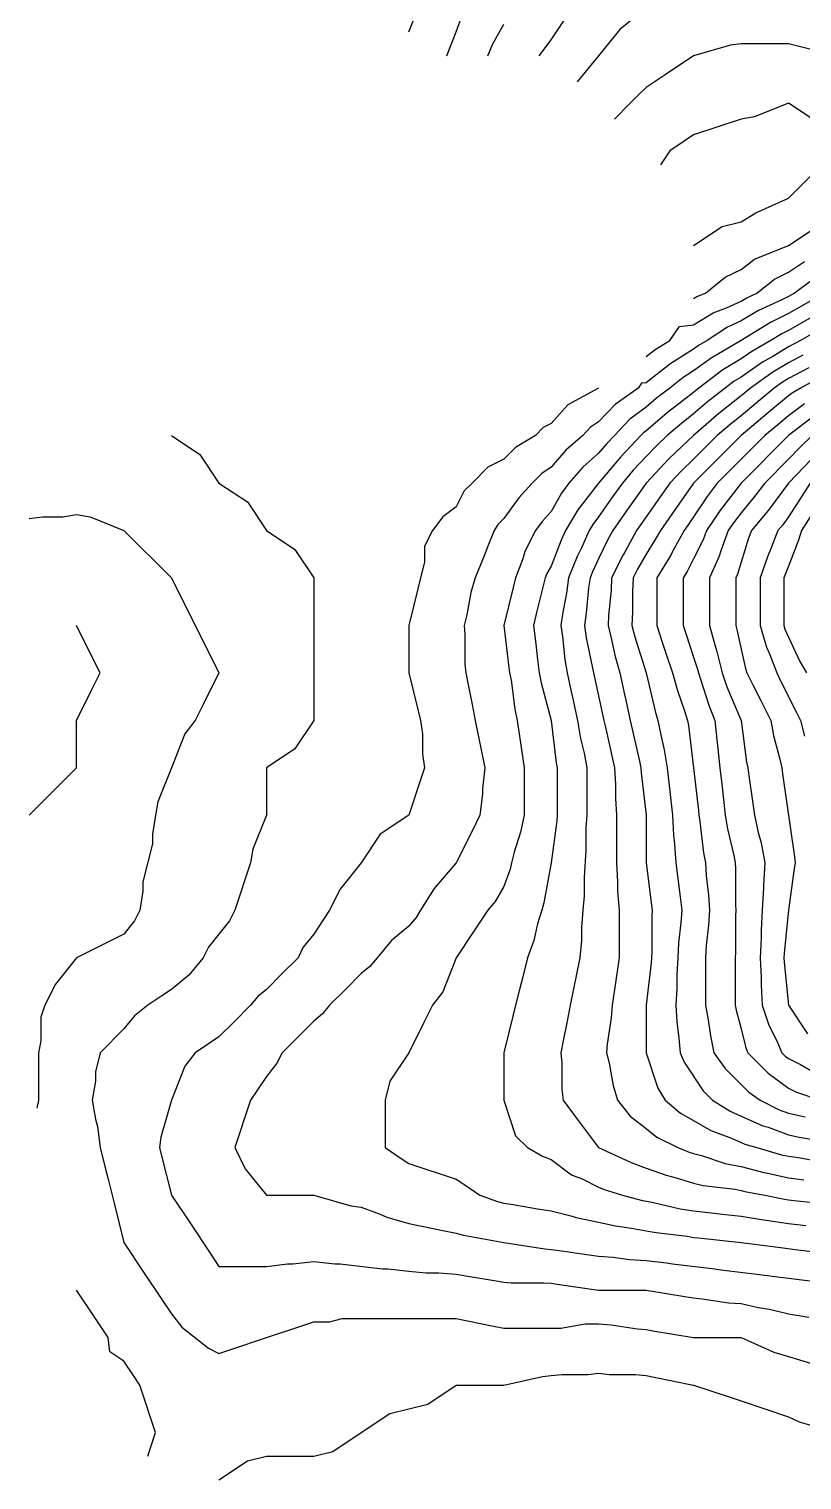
# Model space of a CAD drawing. Header units: inches. Extents: x 794995 to 811195, y 2485918 to 2508058.
# Drawn here: x 800725 to 801214, y 2500468 to 2501385 of the extents above; entities that cross this region are included whole.
import ezdxf

# ---------------------------------------------------------------- set-up
doc = ezdxf.new("R2010")
doc.units = ezdxf.units.IN
doc.header["$MEASUREMENT"] = 0
doc.layers.add('contour', color=7, linetype='Continuous')

msp = doc.modelspace()

# ---------------------------------------------------------------- linework, layer by layer
at = {"layer": 'contour'}
for points in [[(800965.16, 2501383.36), (800969.44, 2501394.08)], [(800989.16, 2501368.36), (800990.87, 2501372.65), (800995.16, 2501383.36), (800999.16, 2501394.36)], [(801115.16, 2501398.36), (801098.49, 2501385.03), (801085.16, 2501368.36), (801071.66, 2501351.86)], [(801015.16, 2501368.36), (801018.1, 2501375.42), (801025.16, 2501388.36)], [(801047.66, 2501368.36), (801050.87, 2501372.65), (801055.16, 2501378.36), (801063.16, 2501390.36)], [(801235.16, 2501368.36), (801205.16, 2501375.86), (801175.16, 2501375.86), (801168.49, 2501375.03), (801145.16, 2501368.36), (801127.16, 2501356.36), (801115.16, 2501348.36), (801110.16, 2501343.36), (801105.16, 2501338.36), (801095.16, 2501328.36)], [(801145.16, 2501248.36), (801163.16, 2501260.36), (801175.16, 2501263.36), (801184.39, 2501269.13), (801205.16, 2501278.36), (801235.16, 2501308.36), (801223.16, 2501326.36), (801205.16, 2501338.36), (801183.73, 2501329.79), (801175.16, 2501328.36), (801145.16, 2501318.36), (801139.16, 2501314.36), (801130.16, 2501308.36), (801124.16, 2501299.36)], [(801145.16, 2501215.03), (801147.23, 2501216.29), (801152.66, 2501218.36), (801165.16, 2501228.36), (801175.16, 2501233.36), (801183.73, 2501239.79), (801205.16, 2501248.36), (801223.16, 2501260.36)], [(801115.16, 2501178.36), (801120.78, 2501182.74), (801130.16, 2501188.36), (801136.16, 2501197.36), (801145.16, 2501198.36), (801157.57, 2501205.95), (801165.93, 2501209.13), (801175.16, 2501213.36), (801178.32, 2501215.2), (801185.16, 2501218.36), (801196.27, 2501227.25), (801205.16, 2501231.69), (801215.16, 2501238.36)], [(801224.11, 2501229.41), (801208.91, 2501218.36), (801205.16, 2501216.22), (801200.87, 2501214.08), (801186.21, 2501207.31), (801175.16, 2501200.86), (801166.59, 2501196.93), (801153.73, 2501188.36), (801148.32, 2501185.2), (801145.16, 2501182.91), (801130.16, 2501173.36), (801115.16, 2501161.69), (801112.16, 2501161.36), (801110.16, 2501158.36), (801095.5, 2501148.02), (801085.16, 2501136.93), (801079.94, 2501133.58), (801075.16, 2501128.36), (801064.39, 2501119.13), (801055.16, 2501108.36), (801049.16, 2501104.36), (801043.16, 2501098.36), (801034.63, 2501088.89), (801025.16, 2501075.86), (801021.41, 2501072.11), (801019.16, 2501068.36), (801015.16, 2501058.36), (801012.3, 2501051.22), (801007.16, 2501038.36), (801004.39, 2501029.13), (801001.83, 2501015.03), (801000.16, 2501008.36), (801000.61, 2501002.91), (801000.61, 2500983.82), (801001.16, 2500978.36), (801002.66, 2500970.86), (801005.16, 2500958.36), (801007.16, 2500948.36), (801013.16, 2500918.36), (801011.83, 2500905.03), (801011.83, 2500901.69), (801010.16, 2500888.36), (801005.16, 2500878.36), (800995.16, 2500858.36), (800981.31, 2500842.21), (800972.66, 2500828.36), (800969.77, 2500823.75), (800965.16, 2500818.36), (800954.25, 2500809.27), (800945.16, 2500798.36), (800940.61, 2500792.91), (800935.16, 2500788.36), (800925.16, 2500778.36), (800915.16, 2500768.36), (800910.61, 2500762.91), (800905.16, 2500758.36), (800895.16, 2500748.36), (800885.16, 2500738.36), (800881.83, 2500731.69), (800875.16, 2500723.36), (800869.16, 2500714.36), (800865.16, 2500708.36), (800855.16, 2500678.36), (800861.83, 2500665.03), (800875.16, 2500648.36), (800905.16, 2500648.36), (800928.49, 2500641.69), (800935.16, 2500640.86), (800947.16, 2500636.36), (800951.31, 2500634.52), (800965.16, 2500630.36), (800987.66, 2500625.86), (800995.16, 2500624.36), (800999.77, 2500622.98), (801025.16, 2500618.36), (801051.16, 2500614.36), (801055.16, 2500614.08), (801060.16, 2500613.36), (801077.66, 2500610.86), (801085.16, 2500609.79), (801094.39, 2500609.13), (801104.57, 2500607.77), (801115.16, 2500607.11), (801128.02, 2500605.5), (801131.83, 2500605.03), (801158.49, 2500601.69), (801162.3, 2500601.22), (801185.16, 2500598.36), (801196.59, 2500596.93), (801205.16, 2500595.86), (801211.83, 2500595.03), (801230.87, 2500592.65)], [(801227.66, 2501218.36), (801213.34, 2501210.18), (801205.16, 2501205.5), (801193.73, 2501199.79), (801175.16, 2501188.36), (801156.21, 2501177.31), (801145.16, 2501169.27), (801138.49, 2501165.03), (801130.16, 2501158.36), (801121.65, 2501151.87), (801115.16, 2501146.36), (801104.87, 2501138.65), (801095.16, 2501128.36), (801090.3, 2501123.22), (801085.16, 2501117.11), (801075.16, 2501108.36), (801066.41, 2501098.36), (801061.59, 2501091.93), (801055.16, 2501080.36), (801049.44, 2501074.08), (801045.16, 2501068.36), (801038.49, 2501055.03), (801037.16, 2501050.36), (801032.66, 2501038.36), (801031.16, 2501032.36), (801025.16, 2501008.36), (801028.49, 2500981.69), (801028.91, 2500978.36), (801029.77, 2500973.75), (801032.22, 2500955.42), (801033.73, 2500948.36), (801035.16, 2500938.36), (801038.02, 2500918.36), (801038.02, 2500888.36), (801035.75, 2500877.77), (801031.83, 2500865.03), (801030.16, 2500858.36), (801029.16, 2500854.36), (801025.16, 2500843.36), (801019.7, 2500833.82), (801015.16, 2500828.36), (801007.16, 2500816.36), (800995.16, 2500798.36), (800986.59, 2500776.93), (800980.16, 2500768.36), (800975.16, 2500758.36), (800965.16, 2500738.36), (800953.16, 2500720.36), (800950.16, 2500708.36), (800950.16, 2500678.36), (800959.16, 2500672.36), (800965.16, 2500668.36), (800995.16, 2500658.36), (801001.16, 2500654.36), (801010.16, 2500648.36), (801021.16, 2500644.36), (801025.16, 2500643.36), (801031.16, 2500642.36), (801046.59, 2500639.79), (801055.16, 2500638.36), (801068.49, 2500635.03), (801071.04, 2500634.24), (801085.16, 2500631.22), (801095.75, 2500628.95), (801105.93, 2500627.59), (801115.16, 2500625.86), (801121.48, 2500624.68), (801141.16, 2500622.36), (801145.16, 2500621.69), (801148.16, 2500621.36), (801175.16, 2500618.36), (801201.83, 2500615.03), (801209.44, 2500614.08), (801228.49, 2500611.69)], [(801235.16, 2501211.93), (801205.16, 2501194.79), (801200.87, 2501192.65), (801193.91, 2501188.36), (801181.98, 2501181.54), (801175.16, 2501176.82), (801163.73, 2501169.79), (801148.49, 2501158.36), (801146.62, 2501156.9), (801145.16, 2501155.63), (801133.16, 2501146.36), (801129.75, 2501143.77), (801115.16, 2501131.36), (801113.45, 2501130.08), (801111.83, 2501128.36), (801098.87, 2501114.65), (801085.16, 2501098.36), (801072.03, 2501081.49), (801064.16, 2501068.36), (801061.37, 2501062.15), (801055.16, 2501045.86), (801052.43, 2501041.09), (801051.41, 2501038.36), (801050.16, 2501033.36), (801046.16, 2501017.36), (801043.91, 2501008.36), (801045.16, 2500998.36), (801046.59, 2500986.93), (801047.66, 2500978.36), (801048.84, 2500972.05), (801055.16, 2500948.36), (801058.32, 2500921.52), (801058.91, 2500918.36), (801058.91, 2500888.36), (801058.69, 2500884.83), (801055.16, 2500858.36), (801050.54, 2500832.98), (801049.16, 2500828.36), (801046.59, 2500819.79), (801044.25, 2500809.27), (801040.16, 2500798.36), (801037.16, 2500786.36), (801035.16, 2500778.36), (801032.66, 2500768.36), (801031.16, 2500762.36), (801025.16, 2500738.36), (801025.16, 2500708.36), (801032.66, 2500685.86), (801040.16, 2500678.36), (801049.7, 2500672.91), (801055.16, 2500670.86), (801068.02, 2500661.22), (801075.16, 2500658.36), (801085.16, 2500653.36), (801088.69, 2500651.89), (801100.16, 2500648.36), (801112, 2500645.2), (801119.77, 2500643.75), (801136.59, 2500639.79), (801145.16, 2500638.36), (801156.41, 2500637.11), (801163.16, 2500636.36), (801175.16, 2500635.03), (801189.44, 2500632.65), (801191.04, 2500632.48), (801205.16, 2500630.36), (801216.07, 2500629.27)], [(801226.98, 2501196.54), (801212.66, 2501188.36), (801205.16, 2501184.36), (801195.16, 2501178.36), (801188.8, 2501174.72), (801175.16, 2501165.28), (801170.87, 2501162.65), (801165.16, 2501158.36), (801153.94, 2501149.58), (801145.16, 2501142), (801137.47, 2501136.05), (801128.49, 2501128.36), (801121.65, 2501121.87), (801115.16, 2501115.03), (801107.05, 2501106.47), (801100.16, 2501098.36), (801093.98, 2501089.54), (801085.16, 2501076.93), (801081.41, 2501072.11), (801079.16, 2501068.36), (801074.25, 2501057.45), (801071.61, 2501051.91), (801066.07, 2501038.36), (801064.76, 2501028.76), (801062.22, 2501015.42), (801061.16, 2501008.36), (801062.22, 2501001.3), (801063.73, 2500986.93), (801065.16, 2500978.36), (801068.02, 2500965.5), (801068.8, 2500962), (801071.83, 2500948.36), (801073.73, 2500936.93), (801075.93, 2500927.59), (801077.66, 2500918.36), (801077.66, 2500888.36), (801077.16, 2500880.36), (801077.16, 2500866.36), (801075.93, 2500849.13), (801075.93, 2500837.59), (801075.16, 2500828.36), (801074.25, 2500817.45), (801074.25, 2500809.27), (801073.16, 2500798.36), (801067.16, 2500768.36), (801065.16, 2500758.36), (801062.66, 2500745.86), (801061.16, 2500738.36), (801061.83, 2500731.69), (801061.83, 2500715.03), (801062.66, 2500708.36), (801072.3, 2500695.5), (801085.16, 2500678.36), (801105.69, 2500668.89), (801115.16, 2500665.5), (801127.79, 2500660.99), (801134.25, 2500659.27), (801145.16, 2500655.86), (801151.16, 2500654.36), (801171.41, 2500652.11), (801175.16, 2500651.36), (801177.56, 2500650.76), (801190.16, 2500648.36), (801202.55, 2500645.75), (801205.16, 2500645.36), (801208.49, 2500645.03), (801229.7, 2500642.91)], [(801214.29, 2501179.23), (801205.16, 2501174.36), (801195.16, 2501168.36), (801181.16, 2501158.36), (801175.16, 2501153.36), (801161.21, 2501142.31), (801145.16, 2501128.36), (801129.75, 2501113.77), (801115.16, 2501098.36), (801102.81, 2501080.71), (801094.16, 2501068.36), (801090.97, 2501062.56), (801085.16, 2501050.36), (801081.29, 2501042.23), (801079.7, 2501038.36), (801078.84, 2501032.05), (801077.33, 2501016.19), (801076.16, 2501008.36), (801077.33, 2501000.54), (801081.16, 2500982.36), (801081.83, 2500978.36), (801088.49, 2500948.36), (801089.44, 2500944.08), (801095.16, 2500918.36), (801095.75, 2500907.77), (801095.75, 2500898.95), (801096.41, 2500888.36), (801096.41, 2500858.36), (801097.16, 2500846.36), (801097.16, 2500840.36), (801098.02, 2500828.36), (801098.02, 2500798.36), (801095.16, 2500778.36), (801093.73, 2500768.36), (801093.16, 2500760.36), (801090.61, 2500743.82), (801090.16, 2500738.36), (801091.83, 2500731.69), (801094.39, 2500717.59), (801097.16, 2500708.36), (801105.16, 2500698.36), (801115.16, 2500690.36), (801121.83, 2500685.03), (801135.16, 2500678.36), (801142.3, 2500675.5), (801145.16, 2500674.61), (801150.16, 2500673.36), (801165.16, 2500668.36), (801175.16, 2500666.36), (801189.56, 2500662.76), (801191.04, 2500662.48), (801205.16, 2500659.27), (801214.76, 2500657.96)], [(801218.02, 2501171.22), (801205.16, 2501164.36), (801201.41, 2501162.11), (801196.16, 2501158.36), (801184.7, 2501148.82), (801175.16, 2501140.86), (801168.18, 2501135.34), (801160.16, 2501128.36), (801145.16, 2501113.36), (801137.47, 2501106.05), (801130.16, 2501098.36), (801123.98, 2501089.54), (801115.16, 2501076.93), (801111.63, 2501071.89), (801109.16, 2501068.36), (801101.83, 2501055.03), (801100.61, 2501052.91), (801093.34, 2501038.36), (801092.98, 2501030.54), (801091.48, 2501014.68), (801091.16, 2501008.36), (801093.16, 2501000.36), (801095.59, 2500988.8), (801098.49, 2500978.36), (801101.52, 2500964.72), (801102.3, 2500961.22), (801105.16, 2500948.36), (801110.87, 2500922.65), (801111.83, 2500918.36), (801112, 2500915.2), (801115.16, 2500888.36), (801115.16, 2500858.36), (801118.49, 2500831.69), (801118.91, 2500828.36), (801118.69, 2500824.83), (801118.69, 2500801.89), (801118.49, 2500798.36), (801118.32, 2500795.2), (801115.16, 2500768.36), (801115.16, 2500738.36), (801122.66, 2500715.86), (801127.16, 2500708.36), (801136.98, 2500700.18), (801145.16, 2500695.5), (801156.07, 2500689.27), (801169.16, 2500684.36), (801175.16, 2500681.69), (801177.47, 2500680.67), (801185.16, 2500678.36), (801200.71, 2500673.92), (801205.16, 2500672.91), (801211.48, 2500672.05), (801226.27, 2500669.47)], [(801227.33, 2501166.19), (801212.66, 2501158.36), (801208.02, 2501155.5), (801205.16, 2501153.36), (801191.52, 2501142), (801175.16, 2501128.36), (801145.16, 2501098.36), (801132.81, 2501080.71), (801124.16, 2501068.36), (801120.97, 2501062.56), (801115.16, 2501053.36), (801109.7, 2501043.82), (801106.98, 2501038.36), (801106.59, 2501029.79), (801106.59, 2501016.93), (801106.16, 2501008.36), (801107.96, 2501001.16), (801115.16, 2500978.36), (801120.87, 2500954.08), (801122.66, 2500948.36), (801124.39, 2500939.13), (801126.59, 2500929.79), (801128.49, 2500918.36), (801131.83, 2500888.36), (801132.53, 2500875.73), (801133.16, 2500870.36), (801133.91, 2500858.36), (801135.16, 2500848.36), (801136.59, 2500836.93), (801137.66, 2500828.36), (801137.16, 2500820.36), (801135.69, 2500807.84), (801135.16, 2500798.36), (801134.57, 2500787.77), (801134.57, 2500778.95), (801133.91, 2500768.36), (801134.57, 2500757.77), (801135.93, 2500747.59), (801136.59, 2500738.36), (801139.16, 2500732.36), (801151.16, 2500714.36), (801157.16, 2500708.36), (801168.24, 2500701.44), (801175.16, 2500698.36), (801189.01, 2500692.21), (801192.3, 2500691.22), (801205.16, 2500686.54), (801211.83, 2500685.03), (801232, 2500681.52)], [(801085.16, 2501158.36), (801065.75, 2501147.77), (801055.16, 2501135.86), (801050.16, 2501133.36), (801045.16, 2501128.36), (801032.66, 2501120.86), (801025.16, 2501113.36), (801015.16, 2501108.36), (801005.16, 2501098.36), (801000.16, 2501093.36), (800995.16, 2501083.36), (800986.59, 2501076.93), (800980.16, 2501068.36), (800975.16, 2501058.36), (800975.16, 2501048.36), (800972.66, 2501038.36), (800971.16, 2501032.36), (800965.16, 2501008.36), (800965.16, 2500978.36), (800971.16, 2500954.36), (800972.66, 2500948.36), (800973.73, 2500939.79), (800973.73, 2500926.93), (800975.16, 2500918.36), (800972.66, 2500910.86), (800965.16, 2500888.36), (800947.16, 2500876.36), (800935.16, 2500858.36), (800921.83, 2500841.69), (800915.16, 2500828.36), (800911.16, 2500822.36), (800905.16, 2500813.36), (800898.49, 2500805.03), (800895.16, 2500798.36), (800885.16, 2500788.36), (800875.16, 2500778.36), (800869.7, 2500773.82), (800865.16, 2500768.36), (800855.16, 2500758.36), (800845.16, 2500748.36), (800839.16, 2500744.36), (800830.16, 2500738.36), (800823.73, 2500729.79), (800815.16, 2500708.36), (800808.49, 2500685.03), (800807.66, 2500678.36), (800809.16, 2500672.36), (800815.16, 2500648.36), (800827.16, 2500630.36), (800839.16, 2500612.36), (800845.16, 2500603.36), (800875.16, 2500603.36), (800888.49, 2500605.03), (800891.83, 2500605.03), (800905.16, 2500606.36), (800918.49, 2500605.03), (800921.83, 2500605.03), (800948.49, 2500601.69), (800951.83, 2500601.69), (800965.16, 2500600.36), (800976.07, 2500599.27), (800984.25, 2500599.27), (800995.16, 2500598.36), (801003.73, 2500596.93), (801019.16, 2500594.36), (801025.16, 2500593.36), (801029.77, 2500592.98), (801050.54, 2500592.98), (801055.16, 2500592.65), (801058.91, 2500592.11), (801085.16, 2500588.36), (801115.16, 2500588.36), (801140.87, 2500584.08), (801145.16, 2500583.36), (801150.61, 2500582.91), (801167.16, 2500580.36), (801175.16, 2500579.79), (801186.07, 2500577.45), (801193.16, 2500576.36), (801205.16, 2500573.36), (801218.02, 2500571.22)], [(801215.16, 2501148.36), (801205.16, 2501140.86), (801198.34, 2501135.18), (801190.16, 2501128.36), (801175.16, 2501113.36), (801160.16, 2501098.36), (801153.73, 2501089.79), (801145.16, 2501076.93), (801141.63, 2501071.89), (801139.16, 2501068.36), (801131.83, 2501055.03), (801130.68, 2501052.84), (801121.83, 2501038.36), (801121.83, 2501008.36), (801125.16, 2500998.36), (801127.66, 2500990.86), (801131.83, 2500978.36), (801134.72, 2500967.93), (801139.7, 2500953.82), (801141.41, 2500948.36), (801142, 2500945.2), (801145.16, 2500918.36), (801148.16, 2500891.36), (801148.49, 2500888.36), (801149.16, 2500884.36), (801151.48, 2500864.68), (801152.66, 2500858.36), (801153.16, 2500850.36), (801154.63, 2500837.84), (801155.16, 2500828.36), (801154.63, 2500818.89), (801153.16, 2500806.36), (801152.66, 2500798.36), (801152.66, 2500768.36), (801154.39, 2500759.13), (801155.75, 2500748.95), (801158.02, 2500738.36), (801165.16, 2500728.36), (801180.16, 2500713.36), (801187.16, 2500708.36), (801199.16, 2500702.36), (801205.16, 2500700.18), (801215.75, 2500697.77)], [(801222.12, 2501141.4), (801205.16, 2501128.36), (801175.16, 2501098.36), (801162.19, 2501081.33), (801153.34, 2501068.36), (801151.16, 2501062.36), (801145.16, 2501050.36), (801141.02, 2501042.5), (801138.49, 2501038.36), (801138.49, 2501008.36), (801140.16, 2501003.36), (801145.16, 2500988.36), (801147.56, 2500980.76), (801148.16, 2500978.36), (801149.77, 2500973.75), (801154.76, 2500957.96), (801158.49, 2500948.36), (801161.83, 2500918.36), (801163.16, 2500906.36), (801165.16, 2500888.36), (801166.59, 2500879.79), (801170.54, 2500862.98), (801171.41, 2500858.36), (801171.63, 2500854.83), (801171.63, 2500831.89), (801171.83, 2500828.36), (801171.63, 2500824.83), (801171.63, 2500801.89), (801171.41, 2500798.36), (801171.41, 2500768.36), (801172, 2500765.2), (801175.16, 2500753.36), (801178.16, 2500741.36), (801179.44, 2500738.36), (801192.3, 2500725.5), (801205.16, 2500715.86), (801210.16, 2500713.36), (801225.16, 2500708.36)], [(800815.16, 2501128.36), (800833.16, 2501116.36), (800845.16, 2501098.36), (800863.16, 2501086.36), (800875.16, 2501068.36), (800893.16, 2501056.36), (800905.16, 2501038.36), (800905.16, 2500948.36), (800893.16, 2500930.36), (800875.16, 2500918.36), (800875.16, 2500888.36), (800866.59, 2500866.93), (800865.16, 2500858.36), (800855.16, 2500828.36), (800851.83, 2500821.69), (800845.16, 2500813.36), (800838.49, 2500805.03), (800835.16, 2500798.36), (800826.07, 2500787.45), (800815.16, 2500778.36), (800809.16, 2500774.36), (800800.16, 2500768.36), (800791.83, 2500761.69), (800785.16, 2500753.36), (800770.16, 2500738.36), (800767.16, 2500726.36), (800767.16, 2500720.36), (800765.16, 2500708.36), (800767.16, 2500696.36), (800768.49, 2500691.69), (800770.16, 2500678.36), (800773.16, 2500666.36), (800775.16, 2500658.36), (800777.66, 2500648.36), (800779.16, 2500642.36), (800785.16, 2500618.36), (800797.16, 2500600.36), (800809.16, 2500582.36), (800815.16, 2500573.36), (800821.83, 2500565.03), (800838.49, 2500551.69), (800845.16, 2500548.36), (800852.66, 2500550.86), (800875.16, 2500558.36), (800897.66, 2500565.86), (800905.16, 2500568.36), (800915.16, 2500568.36), (800923.16, 2500570.36), (800995.16, 2500570.36), (801017.66, 2500565.86), (801025.16, 2500564.36), (801061.16, 2500564.36), (801076.59, 2500566.93), (801085.16, 2500566.93), (801093.16, 2500566.36), (801109.7, 2500563.82), (801115.16, 2500563.36), (801119.44, 2500562.65), (801145.16, 2500558.36), (801175.16, 2500558.36), (801195.93, 2500549.13), (801205.16, 2500546.36), (801219.01, 2500542.21)], [(801220.16, 2501128.36), (801212.48, 2501121.04), (801205.16, 2501113.36), (801190.16, 2501098.36), (801183.73, 2501089.79), (801175.16, 2501079.61), (801170.29, 2501073.23), (801166.98, 2501068.36), (801162.3, 2501055.5), (801161.31, 2501052.21), (801155.16, 2501038.36), (801155.16, 2501008.36), (801159.01, 2500994.52), (801159.56, 2500992.76), (801163.16, 2500978.36), (801166.27, 2500969.47), (801175.16, 2500948.36), (801178.69, 2500921.89), (801179.44, 2500918.36), (801180.16, 2500913.36), (801182.66, 2500895.86), (801183.73, 2500888.36), (801186.07, 2500877.45), (801187.79, 2500870.99), (801190.16, 2500858.36), (801189.28, 2500844.24), (801189.28, 2500842.48), (801188.49, 2500828.36), (801187.79, 2500815.73), (801187.79, 2500810.99), (801187.16, 2500798.36), (801187.79, 2500785.73), (801187.79, 2500780.99), (801188.49, 2500768.36), (801192.66, 2500755.86), (801197.66, 2500745.86), (801200.87, 2500738.36), (801203.02, 2500736.22), (801205.16, 2500734.61), (801212.66, 2500730.86), (801222.3, 2500725.5)], [(801219.79, 2501113.73), (801205.16, 2501098.36), (801192.43, 2501081.09), (801181.83, 2501068.36), (801179.96, 2501063.56), (801175.16, 2501048.36), (801172.85, 2501040.67), (801171.83, 2501038.36), (801171.83, 2501008.36), (801172.55, 2501005.75), (801175.16, 2500993.36), (801177.89, 2500981.09), (801178.91, 2500978.36), (801182.66, 2500970.86), (801187.66, 2500960.86), (801193.91, 2500948.36), (801195.69, 2500938.89), (801199.7, 2500923.82), (801200.87, 2500918.36), (801201.41, 2500914.61), (801208.91, 2500862.11), (801209.44, 2500858.36), (801208.69, 2500854.83), (801205.16, 2500828.36), (801202.3, 2500801.22), (801202.16, 2500798.36), (801202.3, 2500795.5), (801205.16, 2500768.36), (801217.16, 2500750.36)], [(801218.8, 2501098.36), (801213.49, 2501090.03), (801205.16, 2501076.93), (801201.52, 2501072), (801198.49, 2501068.36), (801194.25, 2501057.45), (801191.83, 2501051.69), (801187.16, 2501038.36), (801187.16, 2501008.36), (801191.31, 2500994.52), (801193.16, 2500990.36), (801197.66, 2500978.36), (801200.16, 2500973.36), (801210.16, 2500953.36), (801212.66, 2500948.36), (801215.16, 2500938.36)], [(801221.83, 2501081.69), (801213.34, 2501068.36), (801211.37, 2501062.15), (801205.16, 2501045.86), (801202.94, 2501040.58), (801202.16, 2501038.36), (801202.16, 2501008.36), (801202.85, 2501006.05), (801205.16, 2501000.86), (801212.36, 2500985.56), (801216.41, 2500978.36)], [(800725.16, 2501075.86), (800733.73, 2501076.93), (800746.59, 2501076.93), (800755.16, 2501078.36), (800763.73, 2501076.93), (800785.16, 2501068.36), (800815.16, 2501038.36), (800825.16, 2501018.36), (800835.16, 2500998.36), (800845.16, 2500978.36), (800835.16, 2500958.36), (800830.16, 2500948.36), (800823.73, 2500939.79), (800815.16, 2500918.36), (800806.59, 2500896.93), (800805.16, 2500888.36), (800803.16, 2500876.36), (800803.16, 2500870.36), (800797.16, 2500846.36), (800797.16, 2500840.36), (800795.16, 2500828.36), (800791.83, 2500821.69), (800785.16, 2500813.36), (800755.16, 2500798.36), (800741.83, 2500781.69), (800735.16, 2500768.36), (800732.66, 2500760.86), (800732.66, 2500745.86), (800731.16, 2500738.36), (800731.16, 2500708.36), (800730.16, 2500703.36)], [(800725.16, 2500888.36), (800755.16, 2500918.36), (800755.16, 2500948.36), (800765.16, 2500968.36), (800770.16, 2500978.36), (800765.16, 2500988.36), (800755.16, 2501008.36)], [(800800.16, 2500483.36), (800805.16, 2500498.36), (800795.16, 2500528.36), (800791.16, 2500534.36), (800785.16, 2500543.36), (800776.16, 2500549.36), (800775.16, 2500558.36), (800767.16, 2500570.36), (800755.16, 2500588.36)], [(800845.16, 2500468.36), (800863.16, 2500480.36), (800875.16, 2500483.36), (800905.16, 2500483.36), (800917.16, 2500486.36), (800935.16, 2500498.36), (800953.16, 2500510.36), (800965.16, 2500513.36), (800977.16, 2500516.36), (800995.16, 2500528.36), (801025.16, 2500528.36), (801049.7, 2500533.82), (801055.16, 2500534.36), (801061.83, 2500535.03), (801078.49, 2500535.03), (801085.16, 2500535.86), (801091.83, 2500535.03), (801108.49, 2500535.03), (801115.16, 2500534.36), (801120.16, 2500533.36), (801145.16, 2500528.36), (801167.66, 2500520.86), (801175.16, 2500518.36), (801205.16, 2500508.36), (801211.83, 2500505.03), (801235.16, 2500498.36)]]:
    msp.add_lwpolyline(points, dxfattribs=at)

doc.saveas('drawing.dxf')
